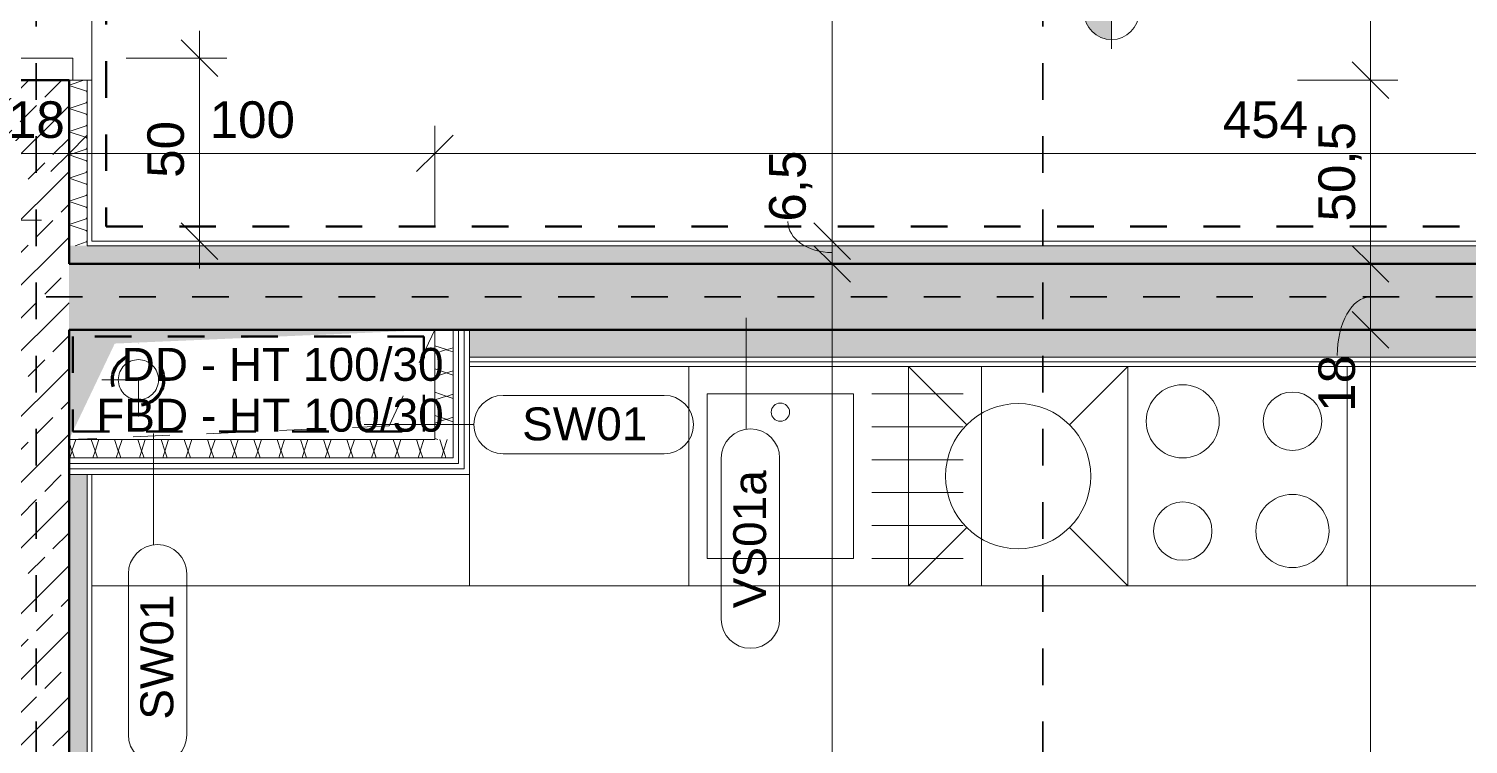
# Model space of a CAD drawing. Header units: metres. Extents: x 3 to 50, y 58.8 to 100.4.
# Drawn here: x 15.403 to 19.338, y 77.168 to 79.123 of the extents above; entities that cross this region are included whole.
import ezdxf

# ---------------------------------------------------------------- set-up
doc = ezdxf.new("R2010")
doc.units = ezdxf.units.M
for name, pattern in [('Strich Punkt', [0.015875, 0.00635, -0.004763, 0, -0.004763]), ('Strich Punkt Mittel', [0.015875, 0.00635, -0.004763, 0, -0.004763]), ('Verdeckt', [0.003, 0.002, -0.001])]:
    doc.linetypes.add(name, pattern=pattern)
for name, color, linetype, lineweight in [('A-DETL-GENF_', 92, 'Continuous', 13), ('A_2D', 7, 'Continuous', 13), ('A_Bemassung-50_', 4, 'Continuous', 9), ('A_Bemassung_', 4, 'Continuous', 9), ('A_Beschriftung_', 7, 'Continuous', 9), ('A_Brandabschnitte', 30, 'Verdeckt', 50), ('A_Decken', 8, 'Continuous', 13), ('A_Durchbruch_Projektion', 8, 'Verdeckt', 5), ('A_Kanal_SW', 34, 'Strich Punkt', 100), ('A_Moebel', 6, 'Continuous', 13), ('A_Raeume_', 7, 'Continuous', 5), ('A_Raster_', 1, 'Continuous', 9), ('A_Sanitaer', 3, 'Continuous', 13), ('A_Tueren', 31, 'Continuous', 13), ('A_Waende', 7, 'Continuous', 13), ('G-ANNO-DIMS_', 111, 'Continuous', 9), ('P-PIPE', 3, 'Continuous', 5), ('P-PIPE-CNTR', 3, 'Continuous', 5)]:
    doc.layers.add(name, color=color, linetype=linetype, lineweight=lineweight)
doc.styles.add('Arial_3', font='arial.ttf', dxfattribs={"height": 0.09})
doc.styles.add('Arial_5', font='arial.ttf', dxfattribs={"height": 0.1})
doc.dimstyles.new('WGA-Bemaßung', dxfattribs={"dimscale": 0.3048, "dimtxt": 0.102026, "dimasz": 0.328084, "dimexe": 0.246063, "dimexo": 0.0625, "dimgap": 0.04101, "dimtad": 1, "dimdec": 1, "dimlfac": 100, "dimrnd": 0.5, "dimdsep": 46, "dimtxsty": 'Arial_5', "dimblk1": 'OBLIQUE', "dimblk2": 'OBLIQUE', "dimsah": 1, "dimcen": 0.09, "dimdle": 0.246063, "dimazin": 2, "dimtfac": 1, "dimtdec": 4, "dimtix": 1, "dimtmove": 0, "dimatfit": 3, "dimfxl": 0.656168, "dimfxlon": 1, "dimtvp": 1, "dimtolj": 1, "dimtzin": 0, "dimarcsym": 2})
doc.dimstyles.new('WGA-Bemaßung_1', dxfattribs={"dimscale": 0.3048, "dimtxt": 0.102026, "dimasz": 0.328084, "dimexe": 0.246063, "dimexo": 0.0625, "dimgap": 0.04101, "dimtad": 1, "dimdec": 1, "dimlfac": 100, "dimrnd": 0.5, "dimdsep": 46, "dimtxsty": 'Arial_5', "dimblk1": 'OBLIQUE', "dimblk2": 'OBLIQUE', "dimsah": 1, "dimcen": 0.09, "dimdle": 0.246063, "dimazin": 2, "dimtfac": 1, "dimtdec": 4, "dimtix": 1, "dimtmove": 1, "dimatfit": 3, "dimfxl": 0.656168, "dimfxlon": 1, "dimtvp": 1, "dimtolj": 1, "dimtzin": 0, "dimarcsym": 2})
doc.dimstyles.new('WGA-Bemaßung_3', dxfattribs={"dimscale": 0.3048, "dimtxt": 0.102026, "dimasz": 0.328084, "dimexe": 0.246063, "dimexo": 0.0625, "dimgap": 0.04101, "dimtad": 1, "dimdec": 1, "dimlfac": 100, "dimrnd": 0.5, "dimdsep": 46, "dimtxsty": 'Arial_5', "dimblk1": 'OBLIQUE', "dimblk2": 'OBLIQUE', "dimsah": 1, "dimcen": 0.09, "dimdle": 0.246063, "dimazin": 2, "dimtfac": 1, "dimtdec": 4, "dimtix": 1, "dimtmove": 0, "dimatfit": 3, "dimfxl": 0.656168, "dimfxlon": 1, "dimtvp": 1, "dimtolj": 1, "dimtzin": 0, "dimarcsym": 2})
pattern_1 = [(45, (0, 0), (-0.08980256, 0.08980256), []), (45, (0.0898, 0), (-0.08980256, 0.08980256), [0.0635, -0.03175])]

# ---------------------------------------------------------------- blocks, each defined once
blk = doc.blocks.new('UZ_D1 - SL_0900x2000_Wohnungstür-5426849-263_PP_02OG_BT1')
at = {"layer": 'A_Tueren', "lineweight": 5}
for p, q in [((0.45, 0.1), (0.45, 1)), ((-0.51, 0.1), (-0.45, 0.1)), ((-0.45, 0.1), (-0.45, -0.1)), ((0.45, 0.1), (0.45, -0.1)), ((0.51, 0.1), (0.45, 0.1)), ((-0.45, -0.1), (-0.51, -0.1)), ((0.45, -0.1), (0.51, -0.1))]:
    blk.add_line(p, q, dxfattribs=at)
blk.add_arc((0.45, 0.1), 0.9, 90, 180, dxfattribs=at)
blk = doc.blocks.new('Symbol_Schatten - Bodendurchbruch_Schatten-5766259-263_PP_02OG_BT1')
at = {"layer": 'A-DETL-GENF_'}
blk.add_hatch(color=256, dxfattribs=at).paths.add_polyline_path([(-0.5, -0.15), (-0.375, 0.1125), (0.5, 0.15), (-0.5, 0.15)])
blk = doc.blocks.new('Symbol_Schatten_Verdeckt_unten - Bodendurchbruch_Schatten_Verdeckt_unten-5766260-263_PP_02OG_BT1')
at = {"layer": 'A_Durchbruch_Projektion'}
for p, q in [((-0.375, 0.1125), (0.5, 0.15)), ((-0.5, -0.15), (-0.375, 0.1125))]:
    blk.add_line(p, q, dxfattribs=at)
blk = doc.blocks.new('Sani_Kueche_Zeile - Tiefe_600-8244226-263_PP_02OG_BT1')
at = {"layer": 'A_Sanitaer'}
for p, q in [((1.8745, -0.5746), (1.8745, 0.0254)), ((-1.2005, -0.2696), (-1.2005, -0.5746)), ((-1.2005, -0.5746), (1.8745, -0.5746))]:
    blk.add_line(p, q, dxfattribs=at)
blk = doc.blocks.new('MSys_Kueche_Herd - 600-V92-263_PP_02OG_BT1')
at = {"layer": 'A_Moebel'}
for p, q in [((-1.2005, 0.5746), (-0.6005, 0.5746)), ((-1.2005, -0.0254), (-1.2005, 0.5746)), ((-1.2005, 0.5746), (-0.6005, 0.5746)), ((-1.2005, -0.0254), (-1.2005, 0.5746)), ((-0.6005, 0.5746), (-0.6005, -0.0254)), ((-0.6005, 0.5746), (-0.6005, -0.0254)), ((-0.6005, -0.0254), (-1.2005, -0.0254)), ((-0.6005, -0.0254), (-1.2005, -0.0254))]:
    blk.add_line(p, q, dxfattribs=at)
for centre, radius in [((-1.0505, 0.4246), 0.1), ((-0.7505, 0.4246), 0.08), ((-1.0505, 0.1246), 0.08), ((-0.7505, 0.1246), 0.1)]:
    blk.add_circle(centre, radius, dxfattribs=at)
blk = doc.blocks.new('MSys_Kueche_Spuele - 80cm-V94-263_PP_02OG_BT1')
at = {"layer": 'A_Moebel'}
for p, q in [((-1.2005, 0.5746), (-0.4005, 0.5746)), ((-1.2005, -0.0254), (-1.2005, 0.5746)), ((-1.2005, -0.0254), (-1.2005, 0.5746)), ((-0.4005, 0.5746), (-0.4005, -0.0254)), ((-0.9005, 0.4996), (-1.1505, 0.4996)), ((-0.8505, 0.4996), (-0.4505, 0.4996)), ((-0.8505, 0.0496), (-0.8505, 0.4996)), ((-0.4505, 0.4996), (-0.4505, 0.0496)), ((-0.9005, 0.4096), (-1.1505, 0.4096)), ((-0.9005, 0.3196), (-1.1505, 0.3196)), ((-0.9005, 0.2296), (-1.1505, 0.2296)), ((-0.9005, 0.1396), (-1.1505, 0.1396)), ((-0.9005, 0.0496), (-1.1505, 0.0496)), ((-0.4505, 0.0496), (-0.8505, 0.0496)), ((-0.4005, -0.0254), (-1.2005, -0.0254))]:
    blk.add_line(p, q, dxfattribs=at)
blk.add_circle((-0.6505, 0.0996), 0.025, dxfattribs=at)
blk = doc.blocks.new('MSys_Kueche_Geschirrspueler - 600-5681845-263_PP_02OG_BT1')
at = {"layer": 'A_Moebel'}
for p, q in [((-1.0409, -0.1342), (-1.2005, 0.0254)), ((-0.6005, 0.0254), (-1.2005, 0.0254)), ((-1.2005, 0.0254), (-1.2005, -0.5746)), ((-0.6005, 0.0254), (-0.7601, -0.1342)), ((-0.6005, -0.5746), (-0.6005, 0.0254)), ((-1.0409, -0.415), (-1.2005, -0.5746)), ((-0.6005, -0.5746), (-0.7601, -0.415)), ((-1.2005, -0.5746), (-0.6005, -0.5746))]:
    blk.add_line(p, q, dxfattribs=at)
blk.add_circle((-0.9005, -0.2746), 0.1985, dxfattribs=at)
blk = doc.blocks.new('Moeb_Schrank - Schrank_2m_30-11551059-263_PP_02OG_BT1')
at = {"layer": 'A_Moebel', "color": 8}
for p, q in [((1.0325, 0.305), (0, 0.305)), ((0, 0.305), (0, 0)), ((0, 0), (0, 0.305)), ((0, 0.305), (1.0325, 0.305)), ((1.0325, 0), (1.0325, 0.305)), ((1.0325, 0.305), (1.0325, 0)), ((0, 0), (1.0325, 0)), ((0.9692, 0), (0, 0))]:
    blk.add_line(p, q, dxfattribs=at)
blk = doc.blocks.new('Höhenkoten - 018-55641-263_PP_02OG_BT1')
at = {"layer": 'G-ANNO-DIMS_'}
h = blk.add_hatch(color=256, dxfattribs=at)
edge = h.paths.add_edge_path()
edge.add_line((0, 0), (0, 0.0015))
edge.add_arc((0, 0), 0.0015, 0, 90, ccw=False)
edge.add_line((0.0015, 0), (0, 0))
h = blk.add_hatch(color=256, dxfattribs=at)
edge = h.paths.add_edge_path()
edge.add_line((0, 0), (0, -0.0015))
edge.add_arc((0, 0), 0.0015, 180, 270, ccw=False)
edge.add_line((-0.0015, 0), (0, 0))
for p, q in [((0, 0), (0, 0.002)), ((-0.002, 0), (0.010242, 0)), ((0, 0), (0, -0.002))]:
    blk.add_line(p, q, dxfattribs=at)
blk.add_circle((0, 0), 0.0015, dxfattribs=at)
blk = doc.blocks.new('DIMBLOCK273-263_PP_02OG_BT1')
at = {"layer": 'A_Bemassung-50_', "lineweight": 35, "transparency": 16777216}
for p, q in [((17.599, 80.093), (17.549, 80.143)), ((17.599, 80.093), (17.649, 80.043)), ((17.599, 78.543), (17.549, 78.593)), ((17.599, 78.543), (17.649, 78.493))]:
    blk.add_line(p, q, dxfattribs=at)
at = {"layer": 'A_Bemassung-50_', "transparency": 16777216}
for p, q in [((17.599, 80.093), (17.524, 80.093)), ((17.599, 80.093), (17.599, 78.543)), ((17.599, 80.093), (17.799, 80.093)), ((17.599, 78.543), (17.524, 78.543)), ((17.599, 78.543), (17.799, 78.543))]:
    blk.add_line(p, q, dxfattribs=at)
at = {"layer": 'A_Bemassung-50_', "color": 0, "transparency": 16777216, "insert": (17.4567, 79.2026), "char_height": 0.1, "width": 0.276883, "attachment_point": 1, "rotation": 90, "line_spacing_factor": 0.941778, "style": 'Arial_5'}
blk.add_mtext('155', dxfattribs=at)
blk = doc.blocks.new('_Oblique')
at = {"color": 0, "linetype": 'ByBlock', "lineweight": -2}
blk.add_line((-0.5, -0.5), (0.5, 0.5), dxfattribs=at)
blk = doc.blocks.new('DIMBLOCK274-263_PP_02OG_BT1')
at = {"layer": 'A_Bemassung-50_', "lineweight": 35, "transparency": 16777216}
for p, q in [((17.599, 78.543), (17.549, 78.593)), ((17.599, 78.4805), (17.549, 78.5305)), ((17.599, 78.543), (17.649, 78.493)), ((17.599, 78.4805), (17.649, 78.4305))]:
    blk.add_line(p, q, dxfattribs=at)
at = {"layer": 'A_Bemassung-50_', "transparency": 16777216}
for p, q in [((17.599, 78.543), (17.524, 78.543)), ((17.599, 78.543), (17.599, 78.4805)), ((17.599, 78.543), (17.799, 78.543)), ((17.599, 78.4805), (17.524, 78.4805)), ((17.599, 78.4805), (17.799, 78.4805))]:
    blk.add_line(p, q, dxfattribs=at)
blk.add_ellipse((17.599, 78.5964), major_axis=(-0.1209, 0), ratio=0.699921, start_param=0, end_param=1.570796, dxfattribs=at)
at = {"layer": 'A_Bemassung-50_', "color": 0, "transparency": 16777216, "insert": (17.4268, 78.5964), "char_height": 0.1, "width": 0.231677, "attachment_point": 1, "rotation": 90, "line_spacing_factor": 0.941778, "style": 'Arial_5'}
blk.add_mtext('6,5', dxfattribs=at)
blk = doc.blocks.new('DIMBLOCK275-263_PP_02OG_BT1')
at = {"layer": 'A_Bemassung-50_', "lineweight": 35, "transparency": 16777216}
for p, q in [((17.599, 78.4805), (17.549, 78.5305)), ((17.599, 78.4805), (17.649, 78.4305)), ((17.599, 71.178), (17.549, 71.228)), ((17.599, 71.178), (17.649, 71.128))]:
    blk.add_line(p, q, dxfattribs=at)
at = {"layer": 'A_Bemassung-50_', "transparency": 16777216}
for p, q in [((17.599, 78.4805), (17.524, 78.4805)), ((17.599, 78.4805), (17.599, 71.103)), ((17.599, 78.4805), (17.799, 78.4805)), ((17.599, 71.178), (17.524, 71.178)), ((17.599, 71.178), (17.799, 71.178))]:
    blk.add_line(p, q, dxfattribs=at)
at = {"layer": 'A_Bemassung-50_', "color": 0, "transparency": 16777216, "insert": (17.4567, 74.6558), "char_height": 0.1, "width": 0.416266, "attachment_point": 1, "rotation": 90, "line_spacing_factor": 0.941778, "style": 'Arial_5'}
blk.add_mtext('730,5', dxfattribs=at)
blk = doc.blocks.new('BS_Wand_Lollipop - rechts_oben-2026913-263_PP_02OG_BT1')
at = {"layer": 'A_Beschriftung_'}
for p, q in [((0.0046, 0.0016), (0.0134, 0.0016)), ((-0.003, 0), (0.003, 0)), ((0.0046, -0.0016), (0.0134, -0.0016))]:
    blk.add_line(p, q, dxfattribs=at)
for centre, start, end in [((0.0046, 0), 90, 270), ((0.0134, 0), 270, 90)]:
    blk.add_arc(centre, 0.0016, start, end, dxfattribs=at)
blk = doc.blocks.new('DIMBLOCK388-263_PP_02OG_BT1')
at = {"layer": 'A_Bemassung-50_', "lineweight": 35, "transparency": 16777216}
for p, q in [((19.0711, 80.003), (19.0211, 80.053)), ((19.0711, 80.003), (19.1211, 79.953)), ((19.0711, 78.983), (19.0211, 79.033)), ((19.0711, 78.983), (19.1211, 78.933))]:
    blk.add_line(p, q, dxfattribs=at)
at = {"layer": 'A_Bemassung-50_', "transparency": 16777216}
for p, q in [((19.0711, 80.003), (18.8711, 80.003)), ((19.0711, 80.003), (19.0711, 78.983)), ((19.0711, 80.003), (19.1461, 80.003)), ((19.0711, 78.983), (18.8711, 78.983)), ((19.0711, 78.983), (19.1461, 78.983))]:
    blk.add_line(p, q, dxfattribs=at)
at = {"layer": 'A_Bemassung-50_', "color": 0, "transparency": 16777216, "insert": (18.9287, 79.3776), "char_height": 0.1, "width": 0.276883, "attachment_point": 1, "rotation": 90, "line_spacing_factor": 0.941778, "style": 'Arial_5'}
blk.add_mtext('102', dxfattribs=at)
blk = doc.blocks.new('DIMBLOCK389-263_PP_02OG_BT1')
at = {"layer": 'A_Bemassung-50_', "lineweight": 35, "transparency": 16777216}
for p, q in [((19.0711, 78.983), (19.0211, 79.033)), ((19.0711, 78.983), (19.1211, 78.933)), ((19.0711, 78.4805), (19.0211, 78.5305)), ((19.0711, 78.4805), (19.1211, 78.4305))]:
    blk.add_line(p, q, dxfattribs=at)
at = {"layer": 'A_Bemassung-50_', "transparency": 16777216}
for p, q in [((19.0711, 78.983), (18.8711, 78.983)), ((19.0711, 78.983), (19.0711, 78.4805)), ((19.0711, 78.983), (19.1461, 78.983)), ((19.0711, 78.4805), (18.9961, 78.4805)), ((19.0711, 78.4805), (19.2711, 78.4805))]:
    blk.add_line(p, q, dxfattribs=at)
at = {"layer": 'A_Bemassung-50_', "color": 0, "transparency": 16777216, "insert": (18.9287, 78.5968), "char_height": 0.1, "width": 0.323972, "attachment_point": 1, "rotation": 90, "line_spacing_factor": 0.941778, "style": 'Arial_5'}
blk.add_mtext('50,5', dxfattribs=at)
blk = doc.blocks.new('DIMBLOCK390-263_PP_02OG_BT1')
at = {"layer": 'A_Bemassung-50_', "lineweight": 35, "transparency": 16777216}
for p, q in [((19.0711, 78.4805), (19.0211, 78.5305)), ((19.0711, 78.4805), (19.1211, 78.4305)), ((19.0711, 78.3005), (19.0211, 78.3505)), ((19.0711, 78.3005), (19.1211, 78.2505))]:
    blk.add_line(p, q, dxfattribs=at)
at = {"layer": 'A_Bemassung-50_', "transparency": 16777216}
for p, q in [((19.0711, 78.4805), (18.9961, 78.4805)), ((19.0711, 78.4805), (19.0711, 78.3005)), ((19.0711, 78.4805), (19.2711, 78.4805)), ((19.0711, 78.3005), (18.9961, 78.3005)), ((19.0711, 78.3005), (19.2711, 78.3005))]:
    blk.add_line(p, q, dxfattribs=at)
blk.add_ellipse((19.0711, 78.2304), major_axis=(0, 0.1601), ratio=0.568143, start_param=0, end_param=1.570796, dxfattribs=at)
at = {"layer": 'A_Bemassung-50_', "color": 0, "transparency": 16777216, "insert": (18.9287, 78.0765), "char_height": 0.1, "width": 0.184588, "attachment_point": 1, "rotation": 90, "line_spacing_factor": 0.941778, "style": 'Arial_5'}
blk.add_mtext('18', dxfattribs=at)
blk = doc.blocks.new('DIMBLOCK391-263_PP_02OG_BT1')
at = {"layer": 'A_Bemassung-50_', "lineweight": 35, "transparency": 16777216}
for p, q in [((19.0711, 78.3005), (19.0211, 78.3505)), ((19.0711, 78.3005), (19.1211, 78.2505)), ((19.0711, 71.178), (19.0211, 71.228)), ((19.0711, 71.178), (19.1211, 71.128))]:
    blk.add_line(p, q, dxfattribs=at)
at = {"layer": 'A_Bemassung-50_', "transparency": 16777216}
for p, q in [((19.0711, 78.3005), (18.9961, 78.3005)), ((19.0711, 78.3005), (19.0711, 71.103)), ((19.0711, 78.3005), (19.2711, 78.3005)), ((19.0711, 71.178), (18.9961, 71.178)), ((19.0711, 71.178), (19.2711, 71.178))]:
    blk.add_line(p, q, dxfattribs=at)
at = {"layer": 'A_Bemassung-50_', "color": 0, "transparency": 16777216, "insert": (18.9287, 74.5658), "char_height": 0.1, "width": 0.416266, "attachment_point": 1, "rotation": 90, "line_spacing_factor": 0.941778, "style": 'Arial_5'}
blk.add_mtext('712,5', dxfattribs=at)
blk = doc.blocks.new('DIMBLOCK534-263_PP_02OG_BT1')
at = {"layer": 'A_Bemassung-50_', "transparency": 16777216}
for p, q in [((15.3327, 78.7829), (15.3327, 78.9829)), ((15.5127, 78.7829), (15.5127, 78.9829)), ((15.3327, 78.7829), (15.5127, 78.7829)), ((15.3327, 78.7829), (15.3327, 78.7079)), ((15.5127, 78.7829), (15.5127, 78.7079))]:
    blk.add_line(p, q, dxfattribs=at)
at = {"layer": 'A_Bemassung-50_', "lineweight": 35, "transparency": 16777216}
for p, q in [((15.3327, 78.7829), (15.3827, 78.8329)), ((15.5127, 78.7829), (15.5627, 78.8329)), ((15.3327, 78.7829), (15.2827, 78.7329)), ((15.5127, 78.7829), (15.4627, 78.7329))]:
    blk.add_line(p, q, dxfattribs=at)
at = {"layer": 'A_Bemassung-50_', "color": 0, "transparency": 16777216, "insert": (15.3458, 78.9252), "char_height": 0.1, "width": 0.184588, "attachment_point": 1, "line_spacing_factor": 0.941778, "style": 'Arial_5'}
blk.add_mtext('18', dxfattribs=at)
blk = doc.blocks.new('DIMBLOCK535-263_PP_02OG_BT1')
at = {"layer": 'A_Bemassung-50_', "transparency": 16777216}
for p, q in [((15.5127, 78.7829), (15.5127, 78.9829)), ((16.5127, 78.7829), (16.5127, 78.8579)), ((15.5127, 78.7829), (16.5127, 78.7829)), ((15.5127, 78.7829), (15.5127, 78.7079)), ((16.5127, 78.7829), (16.5127, 78.5829))]:
    blk.add_line(p, q, dxfattribs=at)
at = {"layer": 'A_Bemassung-50_', "lineweight": 35, "transparency": 16777216}
for p, q in [((15.5127, 78.7829), (15.5627, 78.8329)), ((16.5127, 78.7829), (16.5627, 78.8329)), ((15.5127, 78.7829), (15.4627, 78.7329)), ((16.5127, 78.7829), (16.4627, 78.7329))]:
    blk.add_line(p, q, dxfattribs=at)
at = {"layer": 'A_Bemassung-50_', "color": 0, "transparency": 16777216, "insert": (15.8973, 78.9252), "char_height": 0.1, "width": 0.276883, "attachment_point": 1, "line_spacing_factor": 0.941778, "style": 'Arial_5'}
blk.add_mtext('100', dxfattribs=at)
blk = doc.blocks.new('DIMBLOCK536-263_PP_02OG_BT1')
at = {"layer": 'A_Bemassung-50_', "transparency": 16777216}
for p, q in [((21.0527, 78.7829), (21.0527, 78.9829)), ((16.5127, 78.7829), (16.5127, 78.8579)), ((16.5127, 78.7829), (21.0527, 78.7829)), ((16.5127, 78.7829), (16.5127, 78.5829)), ((21.0527, 78.7829), (21.0527, 78.7079))]:
    blk.add_line(p, q, dxfattribs=at)
at = {"layer": 'A_Bemassung-50_', "lineweight": 35, "transparency": 16777216}
for p, q in [((16.5127, 78.7829), (16.5627, 78.8329)), ((21.0527, 78.7829), (21.1027, 78.8329)), ((16.5127, 78.7829), (16.4627, 78.7329)), ((21.0527, 78.7829), (21.0027, 78.7329))]:
    blk.add_line(p, q, dxfattribs=at)
at = {"layer": 'A_Bemassung-50_', "color": 0, "transparency": 16777216, "insert": (18.6673, 78.9252), "char_height": 0.1, "width": 0.276883, "attachment_point": 1, "line_spacing_factor": 0.941778, "style": 'Arial_5'}
blk.add_mtext('454', dxfattribs=at)
blk = doc.blocks.new('DIMBLOCK567-263_PP_02OG_BT1')
at = {"layer": 'A_Bemassung-50_', "transparency": 16777216}
for p, q in [((15.8691, 79.118), (15.8691, 78.468)), ((15.8691, 79.043), (15.6691, 79.043)), ((15.8691, 79.043), (15.9441, 79.043)), ((15.8691, 78.543), (15.7941, 78.543)), ((15.8691, 78.543), (16.0691, 78.543))]:
    blk.add_line(p, q, dxfattribs=at)
at = {"layer": 'A_Bemassung-50_', "lineweight": 35, "transparency": 16777216}
for p, q in [((15.8691, 79.043), (15.8191, 79.093)), ((15.8691, 79.043), (15.9191, 78.993)), ((15.8691, 78.543), (15.8191, 78.593)), ((15.8691, 78.543), (15.9191, 78.493))]:
    blk.add_line(p, q, dxfattribs=at)
at = {"layer": 'A_Bemassung-50_', "color": 0, "transparency": 16777216, "insert": (15.7268, 78.7161), "char_height": 0.1, "width": 0.184588, "attachment_point": 1, "rotation": 90, "line_spacing_factor": 0.941778, "style": 'Arial_5'}
blk.add_mtext('50', dxfattribs=at)
blk = doc.blocks.new('BS_Wand_Lollipop - links_unten-2026911-263_PP_02OG_BT1')
at = {"layer": 'A_Beschriftung_'}
for p, q in [((-0.00467, 0.001367), (-0.01347, 0.001367)), ((-0.003087, 0), (0.003, 0)), ((-0.00467, -0.001833), (-0.01347, -0.001833))]:
    blk.add_line(p, q, dxfattribs=at)
for centre, start, end in [((-0.01347, -0.000233), 90, 270), ((-0.00467, -0.000233), 270, 90)]:
    blk.add_arc(centre, 0.0016, start, end, dxfattribs=at)

msp = doc.modelspace()

# ---------------------------------------------------------------- hatches: boundary and pattern name
at = {"layer": 'A_Waende', "lineweight": 5}
h = msp.add_hatch(dxfattribs=at)
h.set_pattern_fill('FP_4', color=250, style=0, pattern_type=2)
h.set_pattern_definition(pattern_1)
h.paths.add_polyline_path([(15.5127, 71.178), (15.5127, 78.983), (15.3327, 78.983), (15.3327, 71.178)])
h.paths.add_polyline_path([(15.3586, 80.003), (15.5127, 80.003), (15.5127, 80.1555), (15.3327, 80.1555), (15.3327, 80.003), (15.3372, 80.003)])
h = msp.add_hatch(dxfattribs=at)
h.set_pattern_fill('FP_15', color=250, angle=315, style=0, pattern_type=2)
h.set_pattern_definition([(135, (15.57544, 79.31829), (-0.254, 0.127003), [0.02245, -0.15715]), (135, (15.464425, 79.365665), (-0.254, 0.127003), [0.02245, -0.15715]), (135, (15.57544, 79.38193), (-0.254, 0.127003), [0.02245, -0.15715]), (135, (15.464425, 79.429305), (-0.254, 0.1270034), [0.02245, -0.15715]), (161.565, (15.559885, 79.333845), (-0.5079977, 0.1270007), [0.0502, -0.35141]), (161.565, (15.5118, 79.3494), (-0.5079977, 0.1270007), [0.0502, -0.35141]), (161.565, (15.559885, 79.397485), (-0.5079977, 0.1270007), [0.0502, -0.35141]), (161.565, (15.5118, 79.41304), (-0.5079977, 0.1270007), [0.0502, -0.35141]), (225, (15.46372, 79.333845), (0.254, 0.127003), [0.02245, -0.15715]), (225, (15.57544, 79.38193), (0.254, 0.127003), [0.02245, -0.15715]), (225, (15.46372, 79.397485), (0.254, 0.127003), [0.02245, -0.15715]), (225, (15.57473, 79.44486), (0.254, 0.1270034), [0.02245, -0.15715]), (198.435, (15.5118, 79.3494), (0.5079977, 0.1270007), [0.0502, -0.35141]), (198.435, (15.559178, 79.365665), (0.5079977, 0.1270007), [0.0502, -0.35141]), (198.435, (15.5118, 79.41304), (0.5079977, 0.1270007), [0.0502, -0.35141]), (198.435, (15.559178, 79.429305), (0.5079977, 0.1270007), [0.0502, -0.35141])])
h.paths.add_polyline_path([(15.5127, 78.5305), (15.5627, 78.5305), (15.5627, 78.983), (15.5127, 78.983), (15.5127, 78.54)])
h.paths.add_polyline_path([(15.5127, 80.003), (15.5627, 80.003), (15.5627, 80.1055), (15.5127, 80.1055), (15.5127, 80.023)])
h = msp.add_hatch(dxfattribs=at)
h.set_pattern_fill('FP_14', color=250, angle=-225, style=0, pattern_type=2)
h.set_pattern_definition([(225, (28.90794, 78.54259), (-0.12700345, -0.2539998), [0.02245, -0.15715]), (225, (28.85986, 78.43228), (-0.12700345, -0.2539998), [0.02245, -0.15715]), (225, (28.8443, 78.54259), (-0.12700345, -0.2539998), [0.02245, -0.15715]), (225, (28.79692, 78.43158), (-0.12700345, -0.2539998), [0.02245, -0.15715]), (251.565, (28.892383, 78.527036), (-0.12700069, -0.50799766), [0.0502, -0.35141]), (251.565, (28.87612, 78.47966), (-0.12700069, -0.50799766), [0.0502, -0.35141]), (251.565, (28.828743, 78.527036), (-0.12700069, -0.50799766), [0.0502, -0.35141]), (251.565, (28.81248, 78.47966), (-0.12700069, -0.50799766), [0.0502, -0.35141]), (315, (28.89168, 78.43158), (-0.12700345, 0.2539998), [0.02245, -0.15715]), (315, (28.8443, 78.54259), (-0.12700345, 0.2539998), [0.02245, -0.15715]), (315, (28.82804, 78.43158), (-0.12700345, 0.2539998), [0.02245, -0.15715]), (315, (28.78066, 78.54259), (-0.12700345, 0.2539998), [0.02245, -0.15715]), (288.435, (28.87612, 78.47966), (-0.12700069, 0.50799766), [0.0502, -0.35141]), (288.435, (28.859856, 78.527036), (-0.12700069, 0.50799766), [0.0502, -0.35141]), (288.435, (28.81248, 78.47966), (-0.12700069, 0.50799766), [0.0502, -0.35141]), (288.435, (28.796217, 78.527036), (-0.12700069, 0.50799766), [0.0502, -0.35141])])
h.paths.add_polyline_path([(21.0277, 78.4805), (21.0527, 78.4805), (21.0527, 78.5305), (15.5127, 78.5305), (15.5127, 78.4805), (20.234, 78.4805)])
h.paths.add_polyline_path([(42.2184, 78.4805), (42.3027, 78.4805), (42.3027, 78.5305), (36.6327, 78.5305), (36.6327, 78.4805), (41.9573, 78.4805)])
h.paths.add_polyline_path([(30.132, 78.4805), (35.6127, 78.4805), (35.6127, 78.5305), (22.0727, 78.5305), (22.0727, 78.4805), (29.0027, 78.4805)])
h = msp.add_hatch(dxfattribs=at)
h.set_pattern_fill('FP_4', color=250, style=0, pattern_type=2)
h.set_pattern_definition(pattern_1)
h.paths.add_polyline_path([(20.5875, 78.3005), (21.0527, 78.3005), (21.0527, 78.4805), (15.5127, 78.4805), (15.5127, 78.3005), (20.4915, 78.3005)])
h.paths.add_polyline_path([(23.3527, 78.3005), (35.6127, 78.3005), (35.6127, 78.4805), (22.0727, 78.4805), (22.0727, 78.3005), (23.3377, 78.3005)])
h.paths.add_polyline_path([(36.7527, 78.3005), (42.3027, 78.3005), (42.3027, 78.4805), (36.6327, 78.4805), (36.6327, 78.3005), (36.7352, 78.3005)])
h = msp.add_hatch(dxfattribs=at)
h.set_pattern_fill('FP_42', color=250, angle=315, style=0, pattern_type=2)
h.set_pattern_definition([(135, (16.60782, 78.15015), (-0.254, 0.127003), [0.02245, -0.15715]), (135, (16.49609, 78.19823), (-0.254, 0.127003), [0.02245, -0.15715]), (135, (16.60782, 78.21379), (-0.254, 0.127003), [0.02245, -0.15715]), (135, (16.49609, 78.26187), (-0.254, 0.127003), [0.02245, -0.15715]), (161.565, (16.591554, 78.166412), (-0.507998, 0.127001), [0.0502, -0.35141]), (161.565, (16.544177, 78.182675), (-0.507998, 0.127001), [0.0502, -0.35141]), (161.565, (16.591554, 78.23005), (-0.5079977, 0.127001), [0.0502, -0.35141]), (161.565, (16.544177, 78.246315), (-0.5079977, 0.127001), [0.0502, -0.35141]), (225, (16.4968, 78.16641), (0.254, 0.127003), [0.02245, -0.15715]), (225, (16.60782, 78.21379), (0.254, 0.127003), [0.02245, -0.15715]), (225, (16.4968, 78.23005), (0.254, 0.127003), [0.02245, -0.15715]), (225, (16.60782, 78.27743), (0.254, 0.127003), [0.02245, -0.15715]), (198.435, (16.544177, 78.182675), (0.507998, 0.127001), [0.0502, -0.35141]), (198.435, (16.59226, 78.19823), (0.507998, 0.127001), [0.0502, -0.35141]), (198.435, (16.544177, 78.246315), (0.5079977, 0.127001), [0.0502, -0.35141]), (198.435, (16.591554, 78.261164), (0.5079977, 0.1270007), [0.0502, -0.35141])])
h.paths.add_polyline_path([(16.5627, 78.0005), (16.5627, 78.3005), (16.5127, 78.3005), (16.5127, 78.0005)])
h = msp.add_hatch(dxfattribs=at)
h.set_pattern_fill('FP_108', color=250, angle=135, style=0, pattern_type=2)
h.set_pattern_definition([(45, (18.44559, 78.20035), (0.1270034, 0.254), [0.02245, -0.15715]), (45, (18.49296, 78.31137), (0.1270034, 0.254), [0.02245, -0.15715]), (45, (18.50923, 78.20035), (0.1270034, 0.254), [0.02245, -0.15715]), (45, (18.5566, 78.31137), (0.1270034, 0.254), [0.02245, -0.15715]), (71.565, (18.461144, 78.21591), (0.1270007, 0.5079977), [0.0502, -0.35141]), (71.565, (18.4767, 78.263993), (0.1270007, 0.50799766), [0.0502, -0.35141]), (71.565, (18.524783, 78.21591), (0.1270007, 0.50799766), [0.0502, -0.35141]), (71.565, (18.54034, 78.263993), (0.1270007, 0.50799766), [0.0502, -0.35141]), (135, (18.46114, 78.31208), (0.1270034, -0.254), [0.02245, -0.15715]), (135, (18.50923, 78.20035), (0.1270034, -0.254), [0.02245, -0.15715]), (135, (18.52478, 78.31208), (0.1270034, -0.254), [0.02245, -0.15715]), (135, (18.57216, 78.20106), (0.1270034, -0.254), [0.02245, -0.15715]), (108.435, (18.4767, 78.263993), (0.1270007, -0.50799766), [0.0502, -0.35141]), (108.435, (18.492964, 78.216617), (0.1270007, -0.50799766), [0.0502, -0.35141]), (108.435, (18.54034, 78.263993), (0.1270007, -0.50799766), [0.0502, -0.35141]), (108.435, (18.556603, 78.216617), (0.1270007, -0.50799766), [0.0502, -0.35141])])
h.paths.add_polyline_path([(20.234, 78.2255), (20.2952, 78.2255), (20.2952, 78.3005), (16.6077, 78.3005), (16.6077, 78.2255), (20.2003, 78.2255)])
h = msp.add_hatch(dxfattribs=at)
h.set_pattern_fill('FP_41', color=250, angle=135, style=0, pattern_type=2)
h.set_pattern_definition([(45, (16.06052, 77.90549), (0.127003, 0.254), [0.02245, -0.15715]), (45, (16.10789, 78.016505), (0.127003, 0.254), [0.02245, -0.15715]), (45, (16.12416, 77.90549), (0.127003, 0.254), [0.02245, -0.15715]), (45, (16.17153, 78.016505), (0.127003, 0.254), [0.02245, -0.15715]), (71.565, (16.076073, 77.921046), (0.1270007, 0.5079977), [0.0502, -0.35141]), (71.565, (16.09163, 77.96913), (0.1270007, 0.5079977), [0.0502, -0.35141]), (71.565, (16.139712, 77.921046), (0.1270007, 0.5079977), [0.0502, -0.35141]), (71.565, (16.15527, 77.96913), (0.1270007, 0.5079977), [0.0502, -0.35141]), (135, (16.07607, 78.01721), (0.127003, -0.254), [0.02245, -0.15715]), (135, (16.12416, 77.90549), (0.127003, -0.254), [0.02245, -0.15715]), (135, (16.139005, 78.016505), (0.127003, -0.254), [0.02245, -0.15715]), (135, (16.1878, 77.90549), (0.127003, -0.254), [0.02245, -0.15715]), (108.435, (16.09163, 77.96913), (0.1270007, -0.5079977), [0.0502, -0.35141]), (108.435, (16.107892, 77.921753), (0.1270007, -0.5079977), [0.0502, -0.35141]), (108.435, (16.15527, 77.96913), (0.1270007, -0.5079977), [0.0502, -0.35141]), (108.435, (16.171532, 77.921753), (0.1270007, -0.5079977), [0.0502, -0.35141])])
h.paths.add_polyline_path([(15.9919, 77.9505), (16.5627, 77.9505), (16.5627, 78.0005), (15.5127, 78.0005), (15.5127, 77.9505), (15.6384, 77.9505)])
h = msp.add_hatch(dxfattribs=at)
h.set_pattern_fill('FP_114', color=250, angle=315, style=0, pattern_type=2)
h.set_pattern_definition([(135, (15.57473, 74.54178), (-0.2539998, 0.1270034), [0.02245, -0.15715]), (135, (15.46372, 74.58916), (-0.2539998, 0.1270034), [0.02245, -0.15715]), (135, (15.57473, 74.60542), (-0.2539998, 0.1270034), [0.02245, -0.15715]), (135, (15.46372, 74.6528), (-0.2539998, 0.1270034), [0.02245, -0.15715]), (161.565, (15.559178, 74.55734), (-0.50799766, 0.1270007), [0.0502, -0.35141]), (161.565, (15.5118, 74.573602), (-0.50799766, 0.1270007), [0.0502, -0.35141]), (161.565, (15.559178, 74.62098), (-0.50799766, 0.1270007), [0.0502, -0.35141]), (161.565, (15.5118, 74.637242), (-0.50799766, 0.1270007), [0.0502, -0.35141]), (225, (15.464425, 74.55734), (0.2539998, 0.1270034), [0.02245, -0.15715]), (225, (15.57473, 74.60542), (0.2539998, 0.1270034), [0.02245, -0.15715]), (225, (15.464425, 74.62098), (0.2539998, 0.1270034), [0.02245, -0.15715]), (225, (15.57544, 74.668355), (0.2539998, 0.1270034), [0.02245, -0.15715]), (198.435, (15.5118, 74.573602), (0.50799766, 0.1270007), [0.0502, -0.35141]), (198.435, (15.559178, 74.589866), (0.50799766, 0.1270007), [0.0502, -0.35141]), (198.435, (15.5118, 74.637242), (0.50799766, 0.1270007), [0.0502, -0.35141]), (198.435, (15.559885, 74.6528), (0.50799766, 0.1270007), [0.0502, -0.35141])])
h.paths.add_polyline_path([(15.5127, 71.178), (15.5627, 71.178), (15.5627, 77.9055), (15.5127, 77.9055), (15.5127, 71.1885)])

# ---------------------------------------------------------------- linework, layer by layer
at = {"layer": 'A_Brandabschnitte'}
for p, q in [((15.6144, 80.0349), (15.6144, 78.583)), ((15.6144, 78.583), (42.2544, 78.583)), ((15.5232, 78.2827), (15.5232, 78.0227)), ((16.4832, 78.2827), (15.5232, 78.2827)), ((16.4832, 78.0227), (16.4832, 78.2827)), ((15.5232, 78.0227), (16.4832, 78.0227))]:
    msp.add_line(p, q, dxfattribs=at)
at = {"layer": 'A_Decken'}
msp.add_line((20.2827, 78.2005), (16.6077, 78.2005), dxfattribs=at)
at = {"layer": 'A_Kanal_SW'}
msp.add_circle((15.7014, 78.164), 0.07, dxfattribs=at)
at = {"layer": 'A_Raeume_', "flags": 128}
for points in [[(42.3027, 78.543), (42.3027, 80.093), (22.0777, 80.093), (22.0147, 80.093), (21.4152, 80.093), (20.2393, 80.093), (20.2377, 80.093), (20.1477, 80.1555), (18.3293, 80.1555), (18.3277, 80.1555), (18.3277, 80.093), (15.5752, 80.093), (15.5752, 78.543)], [(15.5752, 71.178), (19.1391, 71.178), (19.1391, 74.8555), (20.2827, 74.8555), (20.2827, 75.9177), (20.2827, 76.0555), (20.2827, 78.2005), (16.6077, 78.2005), (16.6077, 77.9055), (15.5752, 77.9055)]]:
    msp.add_lwpolyline(points, close=True, dxfattribs=at)
at = {"layer": 'A_Raster_', "linetype": 'Strich Punkt Mittel', "lineweight": 35}
for p, q in [((15.4227, 94.2296), (15.4227, 59.9489)), ((18.1752, 94.2296), (18.1752, 59.9489)), ((48.1498, 78.3905), (3.3483, 78.3905))]:
    msp.add_line(p, q, dxfattribs=at)
at = {"layer": 'A_Waende', "lineweight": 50}
for p, q in [((15.5127, 78.983), (15.3327, 78.983)), ((15.5127, 78.983), (15.5127, 78.4805)), ((21.0527, 78.4805), (15.5127, 78.4805)), ((15.5127, 78.3005), (20.2827, 78.3005)), ((15.5127, 71.178), (15.5127, 78.3005))]:
    msp.add_line(p, q, dxfattribs=at)
at = {"layer": 'A_Waende', "color": 250, "lineweight": 5}
for p, q in [((15.5627, 78.983), (15.5127, 78.983)), ((16.5127, 78.0005), (16.5127, 78.3005)), ((15.5127, 78.0005), (16.5127, 78.0005))]:
    msp.add_line(p, q, dxfattribs=at)
at = {"layer": 'A_Waende', "color": 10}
for p, q in [((15.5752, 78.983), (15.5627, 78.983)), ((15.5627, 78.983), (15.5627, 78.5305)), ((15.5752, 78.543), (15.5752, 78.983)), ((21.0527, 78.5305), (15.5627, 78.5305)), ((21.0527, 78.543), (15.5752, 78.543)), ((16.5627, 78.3005), (16.5627, 77.9505)), ((16.6077, 78.3005), (16.6077, 77.9055)), ((16.6077, 78.2255), (20.2952, 78.2255)), ((15.5127, 77.9505), (16.5627, 77.9505)), ((16.6077, 77.9055), (15.5127, 77.9055)), ((15.5627, 71.178), (15.5627, 77.9055)), ((15.5752, 77.9055), (15.5752, 71.178))]:
    msp.add_line(p, q, dxfattribs=at)
at = {"layer": 'A_Waende', "lineweight": 18}
for p, q in [((16.5777, 78.3005), (16.5777, 77.9355)), ((16.5927, 78.3005), (16.5927, 77.9205)), ((16.6077, 78.213), (20.2827, 78.213)), ((15.5127, 77.9355), (16.5777, 77.9355)), ((15.5127, 77.9205), (16.5927, 77.9205))]:
    msp.add_line(p, q, dxfattribs=at)
at = {"layer": 'P-PIPE', "color": 34, "linetype": 'Strich Punkt'}
for start, end in [(90, 180), (0, 90), (180, 270), (270, 0)]:
    msp.add_arc((15.7024, 78.164), 0.055, start, end, dxfattribs=at)
at = {"layer": 'P-PIPE-CNTR', "color": 34, "linetype": 'Strich Punkt'}
for p, q in [((15.7024, 78.064), (15.7024, 78.264)), ((15.6024, 78.164), (15.8024, 78.164))]:
    msp.add_line(p, q, dxfattribs=at)

# ---------------------------------------------------------------- block references
at = {"layer": 'A_2D'}
msp.add_blockref('Symbol_Schatten - Bodendurchbruch_Schatten-5766259-263_PP_02OG_BT1', (16.0127, 78.1505), dxfattribs=at)
at = {"layer": 'A_2D', "rotation": 180}
msp.add_blockref('Symbol_Schatten_Verdeckt_unten - Bodendurchbruch_Schatten_Verdeckt_unten-5766260-263_PP_02OG_BT1', (16.0127, 78.1505), dxfattribs=at)
at = {"layer": 'A_Beschriftung_', "xscale": 49.99999999999998, "yscale": 49.99999999999998, "zscale": 49.99999999999998}
for name, p in [('BS_Wand_Lollipop - links_unten-2026911-263_PP_02OG_BT1', (15.2876, 78.6)), ('BS_Wand_Lollipop - rechts_oben-2026913-263_PP_02OG_BT1', (16.4697, 78.0414))]:
    msp.add_blockref(name, p, dxfattribs=at)
at = {"layer": 'A_Beschriftung_', "xscale": 49.99999999999998, "yscale": 49.99999999999998, "zscale": 49.99999999999998, "rotation": 89.99999999999991}
for p in [(17.364, 78.1834), (15.7432, 77.8672)]:
    msp.add_blockref('BS_Wand_Lollipop - links_unten-2026911-263_PP_02OG_BT1', p, dxfattribs=at)
at = {"layer": 'A_Moebel', "rotation": 180}
for name, p in [('MSys_Kueche_Spuele - 80cm-V94-263_PP_02OG_BT1', (16.8072, 78.1751)), ('MSys_Kueche_Geschirrspueler - 600-5681845-263_PP_02OG_BT1', (17.2072, 77.6259)), ('MSys_Kueche_Herd - 600-V92-263_PP_02OG_BT1', (17.8072, 78.1751))]:
    msp.add_blockref(name, p, dxfattribs=at)
at = {"layer": 'A_Moebel', "color": 8, "rotation": 180}
msp.add_blockref('Moeb_Schrank - Schrank_2m_30-11551059-263_PP_02OG_BT1', (16.6077, 77.9055), dxfattribs=at)
at = {"layer": 'A_Sanitaer'}
msp.add_blockref('Sani_Kueche_Zeile - Tiefe_600-8244226-263_PP_02OG_BT1', (17.8081, 78.1751), dxfattribs=at)
at = {"layer": 'A_Tueren', "rotation": 90.00000000000017}
msp.add_blockref('UZ_D1 - SL_0900x2000_Wohnungstür-5426849-263_PP_02OG_BT1', (15.4227, 79.493), dxfattribs=at)
at = {"layer": 'G-ANNO-DIMS_', "xscale": 49.99999999999998, "yscale": 49.99999999999998, "zscale": 49.99999999999998}
msp.add_blockref('Höhenkoten - 018-55641-263_PP_02OG_BT1', (18.3631, 79.169), dxfattribs=at)

# ---------------------------------------------------------------- texts
at = {"layer": 'A_Beschriftung_', "char_height": 0.09, "attachment_point": 1, "style": 'Arial_3'}
for s, insert, width in [('DD - HT 100/30', (15.6565, 78.2511), 1.046202), ('FBD - HT 100/30', (15.587, 78.1121), 1.130379), ('SW01', (16.7516, 78.0884), 0.420886)]:
    msp.add_mtext(s, dxfattribs=dict(at, insert=insert, width=width))
at = {"layer": 'A_Beschriftung_', "char_height": 0.09, "attachment_point": 1, "rotation": 90, "style": 'Arial_3'}
for s, insert, width in [('VS01a', (17.3286, 77.5393), 0.448945), ('SW01', (15.7078, 77.2348), 0.420886)]:
    msp.add_mtext(s, dxfattribs=dict(at, insert=insert, width=width))

# ---------------------------------------------------------------- dimensions: what is measured, and where the dimension line sits
at = {"layer": 'A_Bemassung_'}
for base, p1, p2, dimstyle, override, picture, middle in [((17.599, 78.543), (17.799, 80.093), (17.799, 78.543), 'WGA-Bemaßung', {"dimpost": '<>', "dimfxl": 1.55}, 'DIMBLOCK273-263_PP_02OG_BT1', (17.5354, 79.318)), ((19.0711, 78.983), (18.8711, 80.003), (18.8711, 78.983), 'WGA-Bemaßung_3', {"dimpost": '<>', "dimfxl": 1.02}, 'DIMBLOCK388-263_PP_02OG_BT1', (19.0075, 79.493)), ((15.8691, 78.543), (15.6691, 79.043), (16.0691, 78.543), 'WGA-Bemaßung_3', {"dimpost": '<>', "dimfxl": 0.640312}, 'DIMBLOCK567-263_PP_02OG_BT1', (15.8056, 78.793)), ((19.0710518686, 78.4804984321), (18.8710518686, 78.9829984321), (19.2710518686, 78.4804984321), 'WGA-Bemaßung_3', {"dimpost": '<>', "dimfxl": 0.642266}, 'DIMBLOCK389-263_PP_02OG_BT1', (19.0074945696, 78.7317484321)), ((17.5989905121, 71.1779984321), (17.7989905121, 78.4804984321), (17.7989905121, 71.1779984321), 'WGA-Bemaßung', {"dimpost": '<>', "dimfxl": 7.3025}, 'DIMBLOCK275-263_PP_02OG_BT1', (17.5353991066, 74.8292484321)), ((19.0710518686, 71.1779984321), (19.2710518686, 78.3004984321), (19.2710518686, 71.1779984321), 'WGA-Bemaßung_3', {"dimpost": '<>', "dimfxl": 7.1225}, 'DIMBLOCK391-263_PP_02OG_BT1', (19.0074945696, 74.7392484321))]:
    dim = msp.add_linear_dim(base=base, p1=p1, p2=p2, angle=90, dimstyle=dimstyle, override=override, dxfattribs=at)
    dim.commit()
    dim.dimension.update_dxf_attribs({"geometry": picture, "text_midpoint": middle})
for base, p1, p2, override, picture, middle in [((15.5127, 78.7829), (15.3327, 78.9829), (15.5127, 78.9829), {"dimpost": '<>', "dimfxl": 0.18}, 'DIMBLOCK534-263_PP_02OG_BT1', (15.4227, 78.8465)), ((16.5127, 78.7829), (15.5127, 78.9829), (16.5127, 78.5829), {"dimpost": '<>', "dimfxl": 1.077033}, 'DIMBLOCK535-263_PP_02OG_BT1', (16.0127, 78.8465)), ((21.0527, 78.7829), (16.5127, 78.5829), (21.0527, 78.9829), {"dimpost": '<>', "dimfxl": 4.557587}, 'DIMBLOCK536-263_PP_02OG_BT1', (18.7827, 78.8463))]:
    dim = msp.add_linear_dim(base=base, p1=p1, p2=p2, dimstyle='WGA-Bemaßung_3', override=override, dxfattribs=at)
    dim.commit()
    dim.dimension.update_dxf_attribs({"geometry": picture, "text_midpoint": middle})
for base, p1, p2, override, picture, middle in [((17.5989905121, 78.4804984321), (17.7989905121, 78.5429984321), (17.7989905121, 78.4804984321), {"dimpost": '<>', "dimfxl": 0.0625}, 'DIMBLOCK274-263_PP_02OG_BT1', (17.4934361073, 78.7121932629)), ((19.0711, 78.3005), (19.2711, 78.4805), (19.2711, 78.3005), {"dimpost": '<>', "dimfxl": 0.18}, 'DIMBLOCK390-263_PP_02OG_BT1', (18.9954, 78.1688))]:
    dim = msp.add_linear_dim(base=base, p1=p1, p2=p2, angle=90, dimstyle='WGA-Bemaßung_1', override=override, dxfattribs=at)
    dim.commit()
    dim.dimension.update_dxf_attribs({"geometry": picture, "text_midpoint": middle, "dimtype": 160, "text_rotation": 90})

doc.saveas('drawing.dxf')
